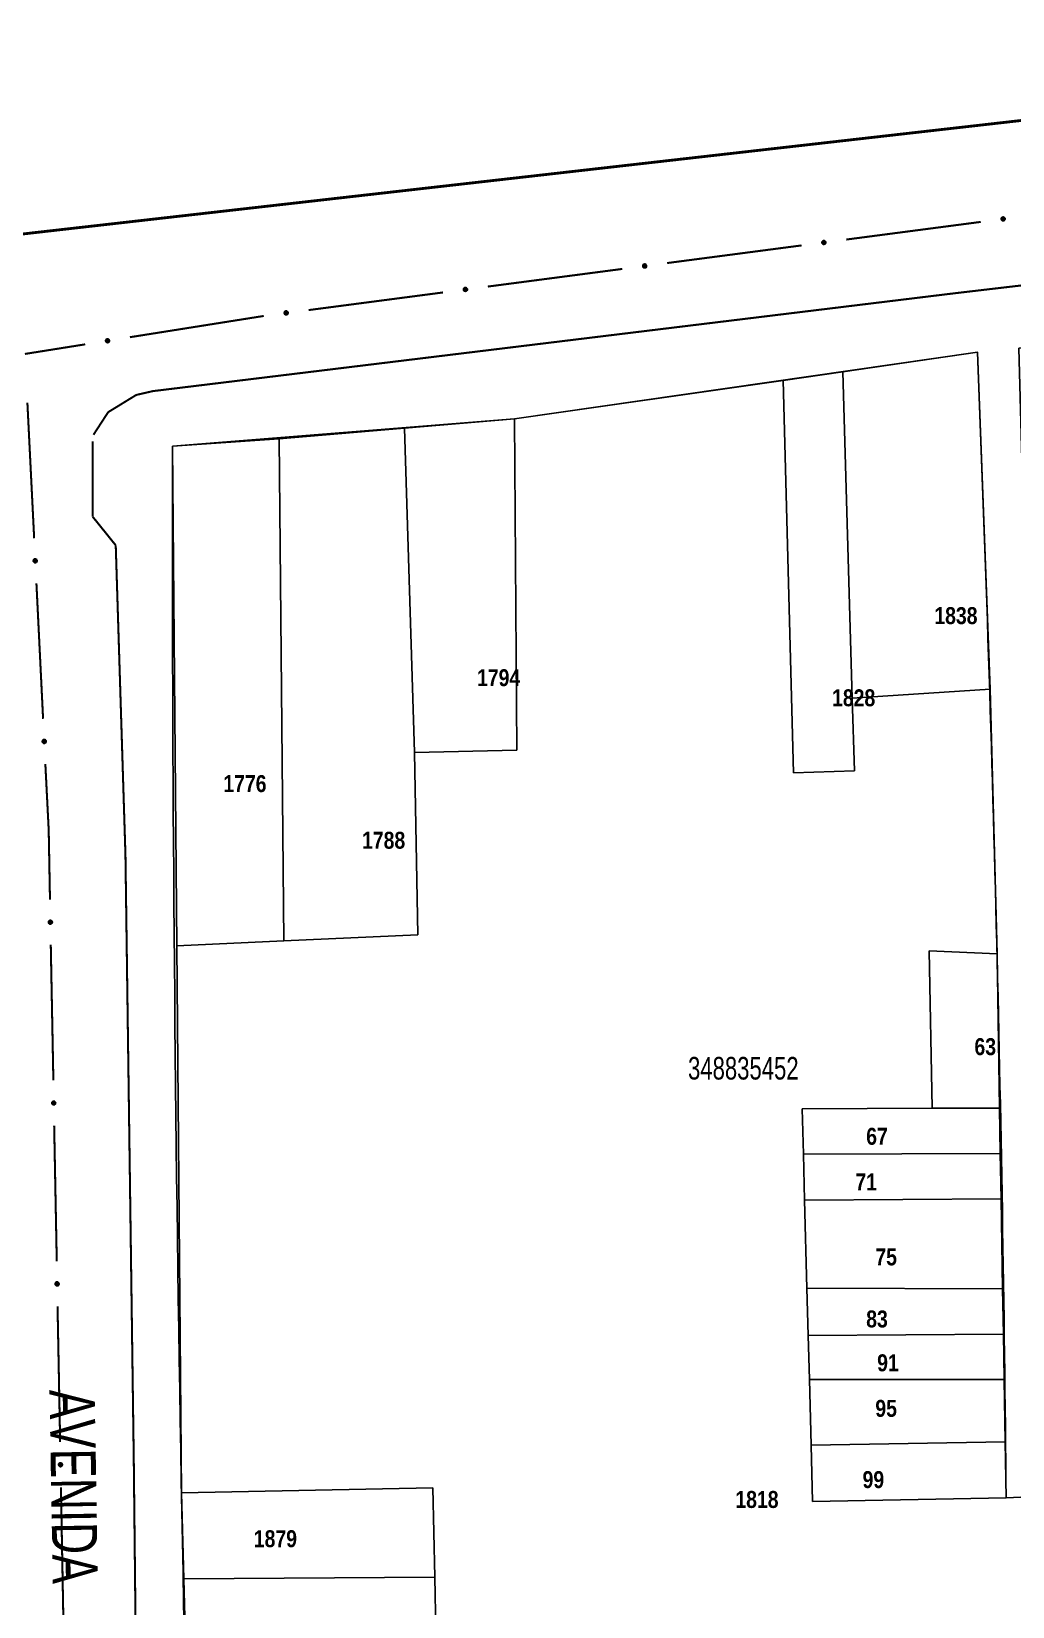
# Model space of a CAD drawing. Extents: x 201676 to 203188, y 4837754 to 4839005.
# Drawn here: x 201966.9 to 202053.8, y 4838859.2 to 4838998.5 of the extents above; entities that cross this region are included whole.
import ezdxf
from ezdxf.enums import TextEntityAlignment as Align

# ---------------------------------------------------------------- set-up
doc = ezdxf.new("R2010")
doc.units = 0
doc.header["$LTSCALE"] = 1.5
doc.header["$MEASUREMENT"] = 0
for name, color, linetype in [('CD-MALHA-LOTES', 40, 'CONTINUOUS'), ('CD_TXT_QUADRA', 7, 'CONTINUOUS'), ('LM-LIM-SETOR-FISCAL', 7, 'CONTINUOUS'), ('RU-QUADRAS', 210, 'CONTINUOUS'), ('SV-EIXO-RUA-PAV', 20, 'CONTINUOUS'), ('SV-RUA-PAVIM-S-GUIA-C-GUIA', 7, 'CONTINUOUS'), ('SV-TXT-RUA-PAV-S-GUIA-C-GUIA', 7, 'CONTINUOUS'), ('Th_NmrPort', 7, 'CONTINUOUS')]:
    doc.layers.add(name, color=color, linetype=linetype)
doc.styles.add('ARIAL', font='ARIAL.TTF')
doc.styles.get("Standard").update_dxf_attribs({"font": 'swisscbo.ttf'})
doc.linetypes.add('Limite', pattern='A,20,-3,[130,ltypeshp.shx,S=6.35,R=0,X=0,Y=0],-3,20', length=46)

msp = doc.modelspace()

# ---------------------------------------------------------------- linework, layer by layer
at = {"layer": 'CD-MALHA-LOTES', "linetype": 'Continuous', "flags": 128}
for points in [[(202038.74, 4838968.44), (202050.64, 4838970.18)], [(202050.64, 4838970.18), (202051.78, 4838940.35)], [(202009.68, 4838964.27), (202033.45, 4838967.67)], [(202033.45, 4838967.67), (202038.74, 4838968.44)], [(202034.36, 4838932.96), (202033.45, 4838967.67)], [(202039.57, 4838939.57), (202038.74, 4838968.44)], [(201988.83, 4838962.52), (201999.95, 4838963.44)], [(201999.95, 4838963.44), (202009.68, 4838964.27)], [(202000.81, 4838934.77), (201999.95, 4838963.44)], [(202009.68, 4838964.27), (202009.89, 4838934.96)], [(201979.39, 4838961.86), (201988.83, 4838962.52)], [(201979.8, 4838917.66), (201979.39, 4838961.86)], [(201989.27, 4838918.09), (201988.83, 4838962.52)], [(202051.78, 4838940.35), (202039.57, 4838939.57)], [(202039.57, 4838939.57), (202039.75, 4838933.14)], [(202051.78, 4838940.35), (202052.38, 4838916.96)], [(202009.89, 4838934.96), (202000.81, 4838934.77)], [(202000.81, 4838934.77), (202001.13, 4838918.63)], [(202039.75, 4838933.14), (202034.36, 4838932.96)], [(202001.13, 4838918.63), (201989.27, 4838918.09)], [(201979.8, 4838917.66), (201989.27, 4838918.09)], [(201980.2, 4838869.27), (201979.8, 4838917.66)], [(202046.63, 4838903.29), (202046.36, 4838917.22)], [(202046.36, 4838917.22), (202052.38, 4838916.96)], [(202052.38, 4838916.96), (202052.61, 4838903.29)], [(202035.14, 4838903.23), (202046.63, 4838903.29)], [(202035.25, 4838899.24), (202035.14, 4838903.23)], [(202052.61, 4838903.29), (202046.63, 4838903.29)], [(202052.61, 4838903.29), (202052.67, 4838899.29)], [(202035.25, 4838899.24), (202052.67, 4838899.29)], [(202035.35, 4838895.15), (202035.25, 4838899.24)], [(202052.67, 4838899.29), (202052.74, 4838895.29)], [(202035.35, 4838895.15), (202052.74, 4838895.29)], [(202035.56, 4838887.36), (202035.35, 4838895.15)], [(202052.74, 4838895.29), (202052.87, 4838887.3)], [(202035.67, 4838883.18), (202035.56, 4838887.36)], [(202035.56, 4838887.36), (202052.87, 4838887.3)], [(202052.87, 4838887.3), (202052.94, 4838883.3)], [(202035.67, 4838883.18), (202052.94, 4838883.3)], [(202035.77, 4838879.28), (202035.67, 4838883.18)], [(202052.94, 4838883.3), (202053, 4838879.3)], [(202035.77, 4838879.28), (202053, 4838879.3)], [(202035.92, 4838873.48), (202035.77, 4838879.28)], [(202053, 4838879.3), (202053.09, 4838873.77)], [(202035.92, 4838873.48), (202053.09, 4838873.77)], [(202036.06, 4838868.51), (202035.92, 4838873.48)], [(202053.09, 4838873.77), (202053.18, 4838868.83)], [(201980.2, 4838869.27), (202002.44, 4838869.72)], [(202002.44, 4838869.72), (202002.61, 4838861.8)], [(201980.4, 4838861.67), (201980.2, 4838869.27)], [(202053.18, 4838868.83), (202036.06, 4838868.51)], [(202053.18, 4838868.83), (202057.04, 4838868.99)], [(201980.4, 4838861.67), (202002.61, 4838861.8)], [(201980.61, 4838853.79), (201980.4, 4838861.67)], [(202002.61, 4838861.8), (202002.7, 4838857.08)]]:
    msp.add_lwpolyline(points, dxfattribs=at)
at = {"layer": 'LM-LIM-SETOR-FISCAL', "linetype": 'Limite', "ltscale": 0.1}
msp.add_lwpolyline([(202318.07, 4838998.42, 0.25, 0.25, 0), (202068.75, 4838992.29, 0.25, 0.25, 0), (201844.6, 4838966.82, 0.25, 0.25, 0), (201676.49, 4838941.35, 0, 0, 0), (201681.03, 4838935.91, 0.25, 0.25, 0), (201689.97, 4838899.54, 0.25, 0.25, 0), (201695.64, 4838875.82, 0.25, 0.25, 0), (201701.83, 4838849.53, 0.25, 0.25, 0), (201705.72, 4838833.17, 0.25, 0.25, 0), (201725.64, 4838746.02, 0.25, 0.25, 0), (201739.56, 4838683.09, 0.25, 0.25, 0), (201748.1, 4838649.87, 0.25, 0.25, 0), (201789.28, 4838468.11, 0.25, 0.25, 0)], format="xyseb", dxfattribs=at)
at = {"layer": 'RU-QUADRAS', "color": 6, "linetype": 'Continuous'}
msp.add_lwpolyline([(201979.39, 4838961.86), (202009.68, 4838964.27), (202050.64, 4838970.18, -0.008032), (202053.18, 4838868.83), (202057.04, 4838868.99), (202054.32, 4838970.53), (202062.21, 4838971.4), (202064.61, 4838877.62), (202066.85, 4838877.76), (202064.31, 4838971.63), (202074.48, 4838972.75, -0.022484), (202076.11, 4838906.68), (202078.46, 4838906.69), (202094.46, 4838886.07), (202095.26, 4838858.02), (202097.1, 4838847.04), (202100.5, 4838794.89), (202028.34, 4838792.79), (202028.35, 4838791.89), (201982.3, 4838789.55, -0.008794)], format="xyb", close=True, dxfattribs=at)
at = {"layer": 'SV-EIXO-RUA-PAV', "const_width": 0.18}
for points in [[(202039.04, 4838980.14), (202050.94, 4838981.7)], [(202023.18, 4838978.06), (202035.08, 4838979.62)], [(202007.31, 4838975.98), (202019.21, 4838977.54)], [(201991.45, 4838973.9), (202003.35, 4838975.46)], [(201975.63, 4838971.5), (201987.48, 4838973.38)], [(201966.34, 4838970.02), (201971.68, 4838970.87)], [(201967.16, 4838953.72), (201966.56, 4838965.7)], [(201967.95, 4838937.74), (201967.36, 4838949.72)], [(201968.44, 4838928.04), (201968.15, 4838933.74)], [(201968.45, 4838927.75), (201968.44, 4838928.04)], [(201968.56, 4838921.75), (201968.45, 4838927.75)], [(201968.86, 4838905.75), (201968.63, 4838917.75)], [(201969.16, 4838889.76), (201968.93, 4838901.75)], [(201969.46, 4838873.76), (201969.23, 4838885.76)], [(201969.75, 4838857.76), (201969.53, 4838869.76)]]:
    msp.add_lwpolyline(points, dxfattribs=at)
at = {"layer": 'SV-EIXO-RUA-PAV'}
for points in [[(202052.77, 4838982.05), (202052.8, 4838982.09), (202052.83, 4838982.12), (202052.86, 4838982.13), (202052.9, 4838982.14), (202052.93, 4838982.14), (202052.97, 4838982.13), (202053.01, 4838982.12), (202053.05, 4838982.09), (202053.07, 4838982.05), (202053.09, 4838982.02), (202053.1, 4838981.99), (202053.1, 4838981.95), (202053.09, 4838981.91), (202053.07, 4838981.88), (202053.04, 4838981.84), (202053.01, 4838981.81), (202052.98, 4838981.8), (202052.94, 4838981.79), (202052.91, 4838981.79), (202052.87, 4838981.79), (202052.83, 4838981.81), (202052.79, 4838981.84), (202052.77, 4838981.87), (202052.75, 4838981.91), (202052.75, 4838981.94), (202052.74, 4838981.98), (202052.75, 4838982.01), (202052.77, 4838982.05)], [(202036.9, 4838979.97), (202036.93, 4838980.01), (202036.97, 4838980.04), (202037, 4838980.05), (202037.03, 4838980.06), (202037.07, 4838980.06), (202037.1, 4838980.05), (202037.14, 4838980.04), (202037.18, 4838980.01), (202037.21, 4838979.97), (202037.22, 4838979.94), (202037.23, 4838979.91), (202037.23, 4838979.87), (202037.23, 4838979.84), (202037.21, 4838979.8), (202037.18, 4838979.76), (202037.15, 4838979.73), (202037.11, 4838979.72), (202037.08, 4838979.71), (202037.04, 4838979.71), (202037.01, 4838979.71), (202036.97, 4838979.73), (202036.93, 4838979.76), (202036.9, 4838979.79), (202036.89, 4838979.83), (202036.88, 4838979.86), (202036.88, 4838979.9), (202036.88, 4838979.93), (202036.9, 4838979.97)], [(202021.04, 4838977.89), (202021.07, 4838977.93), (202021.1, 4838977.96), (202021.14, 4838977.97), (202021.17, 4838977.98), (202021.2, 4838977.98), (202021.24, 4838977.98), (202021.28, 4838977.96), (202021.32, 4838977.93), (202021.34, 4838977.9), (202021.36, 4838977.86), (202021.37, 4838977.83), (202021.37, 4838977.79), (202021.36, 4838977.76), (202021.35, 4838977.72), (202021.32, 4838977.68), (202021.28, 4838977.65), (202021.25, 4838977.64), (202021.21, 4838977.63), (202021.18, 4838977.63), (202021.14, 4838977.64), (202021.1, 4838977.65), (202021.07, 4838977.68), (202021.04, 4838977.71), (202021.02, 4838977.75), (202021.02, 4838977.78), (202021.02, 4838977.82), (202021.02, 4838977.85), (202021.04, 4838977.89)], [(202005.17, 4838975.81), (202005.2, 4838975.85), (202005.24, 4838975.88), (202005.27, 4838975.9), (202005.3, 4838975.9), (202005.34, 4838975.9), (202005.38, 4838975.9), (202005.41, 4838975.88), (202005.45, 4838975.85), (202005.48, 4838975.82), (202005.5, 4838975.78), (202005.5, 4838975.75), (202005.51, 4838975.71), (202005.5, 4838975.68), (202005.48, 4838975.64), (202005.45, 4838975.6), (202005.42, 4838975.57), (202005.38, 4838975.56), (202005.35, 4838975.55), (202005.31, 4838975.55), (202005.28, 4838975.56), (202005.24, 4838975.57), (202005.2, 4838975.6), (202005.17, 4838975.63), (202005.16, 4838975.67), (202005.15, 4838975.7), (202005.15, 4838975.74), (202005.16, 4838975.77), (202005.17, 4838975.81)], [(201989.31, 4838973.73), (201989.34, 4838973.77), (201989.37, 4838973.8), (201989.41, 4838973.82), (201989.44, 4838973.82), (201989.48, 4838973.82), (201989.51, 4838973.82), (201989.55, 4838973.8), (201989.59, 4838973.77), (201989.62, 4838973.74), (201989.63, 4838973.7), (201989.64, 4838973.67), (201989.64, 4838973.63), (201989.63, 4838973.6), (201989.62, 4838973.56), (201989.59, 4838973.52), (201989.55, 4838973.49), (201989.52, 4838973.48), (201989.49, 4838973.47), (201989.45, 4838973.47), (201989.41, 4838973.48), (201989.38, 4838973.49), (201989.34, 4838973.52), (201989.31, 4838973.56), (201989.3, 4838973.59), (201989.29, 4838973.62), (201989.29, 4838973.66), (201989.29, 4838973.7), (201989.31, 4838973.73)], [(201973.5, 4838971.27), (201973.53, 4838971.31), (201973.56, 4838971.34), (201973.59, 4838971.35), (201973.63, 4838971.36), (201973.66, 4838971.36), (201973.7, 4838971.36), (201973.74, 4838971.34), (201973.78, 4838971.32), (201973.8, 4838971.28), (201973.82, 4838971.25), (201973.83, 4838971.21), (201973.83, 4838971.18), (201973.83, 4838971.14), (201973.81, 4838971.1), (201973.78, 4838971.06), (201973.75, 4838971.04), (201973.72, 4838971.02), (201973.68, 4838971.01), (201973.65, 4838971.01), (201973.61, 4838971.02), (201973.57, 4838971.03), (201973.53, 4838971.06), (201973.5, 4838971.09), (201973.49, 4838971.12), (201973.48, 4838971.16), (201973.48, 4838971.19), (201973.48, 4838971.23), (201973.5, 4838971.27)], [(201967.15, 4838951.57), (201967.12, 4838951.6), (201967.09, 4838951.64), (201967.08, 4838951.67), (201967.08, 4838951.71), (201967.08, 4838951.74), (201967.09, 4838951.78), (201967.1, 4838951.82), (201967.14, 4838951.85), (201967.17, 4838951.88), (201967.21, 4838951.89), (201967.24, 4838951.9), (201967.28, 4838951.89), (201967.31, 4838951.88), (201967.35, 4838951.86), (201967.39, 4838951.83), (201967.41, 4838951.8), (201967.42, 4838951.76), (201967.43, 4838951.73), (201967.43, 4838951.69), (201967.42, 4838951.66), (201967.4, 4838951.62), (201967.37, 4838951.58), (201967.33, 4838951.56), (201967.3, 4838951.55), (201967.26, 4838951.54), (201967.23, 4838951.54), (201967.19, 4838951.55), (201967.15, 4838951.57)], [(201967.95, 4838935.59), (201967.92, 4838935.62), (201967.89, 4838935.66), (201967.88, 4838935.69), (201967.88, 4838935.73), (201967.88, 4838935.76), (201967.89, 4838935.8), (201967.9, 4838935.84), (201967.94, 4838935.87), (201967.97, 4838935.9), (201968.01, 4838935.91), (201968.04, 4838935.92), (201968.08, 4838935.91), (201968.11, 4838935.9), (201968.15, 4838935.88), (201968.19, 4838935.85), (201968.21, 4838935.82), (201968.22, 4838935.78), (201968.23, 4838935.75), (201968.23, 4838935.71), (201968.22, 4838935.68), (201968.2, 4838935.64), (201968.16, 4838935.6), (201968.13, 4838935.58), (201968.1, 4838935.57), (201968.06, 4838935.56), (201968.03, 4838935.56), (201967.99, 4838935.57), (201967.95, 4838935.59)], [(201968.49, 4838919.61), (201968.45, 4838919.64), (201968.43, 4838919.68), (201968.42, 4838919.71), (201968.42, 4838919.75), (201968.42, 4838919.78), (201968.43, 4838919.82), (201968.45, 4838919.85), (201968.48, 4838919.89), (201968.52, 4838919.91), (201968.55, 4838919.92), (201968.59, 4838919.93), (201968.62, 4838919.92), (201968.66, 4838919.91), (201968.7, 4838919.89), (201968.73, 4838919.86), (201968.75, 4838919.82), (201968.76, 4838919.79), (201968.77, 4838919.75), (201968.77, 4838919.72), (201968.76, 4838919.68), (201968.73, 4838919.64), (201968.7, 4838919.61), (201968.67, 4838919.59), (201968.63, 4838919.58), (201968.6, 4838919.57), (201968.56, 4838919.57), (201968.52, 4838919.58), (201968.49, 4838919.61)], [(201968.79, 4838903.61), (201968.75, 4838903.64), (201968.73, 4838903.68), (201968.72, 4838903.71), (201968.71, 4838903.75), (201968.72, 4838903.78), (201968.73, 4838903.82), (201968.75, 4838903.85), (201968.78, 4838903.89), (201968.82, 4838903.91), (201968.85, 4838903.93), (201968.89, 4838903.93), (201968.92, 4838903.93), (201968.96, 4838903.92), (201968.99, 4838903.89), (201969.03, 4838903.86), (201969.05, 4838903.82), (201969.06, 4838903.79), (201969.07, 4838903.75), (201969.06, 4838903.72), (201969.05, 4838903.68), (201969.03, 4838903.65), (201969, 4838903.61), (201968.96, 4838903.59), (201968.93, 4838903.58), (201968.89, 4838903.58), (201968.86, 4838903.58), (201968.82, 4838903.59), (201968.79, 4838903.61)], [(201969.09, 4838887.61), (201969.05, 4838887.64), (201969.03, 4838887.68), (201969.02, 4838887.72), (201969.01, 4838887.75), (201969.02, 4838887.79), (201969.03, 4838887.82), (201969.05, 4838887.86), (201969.08, 4838887.89), (201969.12, 4838887.92), (201969.15, 4838887.93), (201969.19, 4838887.93), (201969.22, 4838887.93), (201969.26, 4838887.92), (201969.29, 4838887.9), (201969.33, 4838887.86), (201969.35, 4838887.83), (201969.36, 4838887.79), (201969.37, 4838887.76), (201969.36, 4838887.72), (201969.35, 4838887.69), (201969.33, 4838887.65), (201969.3, 4838887.62), (201969.26, 4838887.59), (201969.23, 4838887.58), (201969.19, 4838887.58), (201969.16, 4838887.58), (201969.12, 4838887.59), (201969.09, 4838887.61)], [(201969.39, 4838871.61), (201969.35, 4838871.65), (201969.33, 4838871.68), (201969.31, 4838871.72), (201969.31, 4838871.75), (201969.31, 4838871.79), (201969.32, 4838871.82), (201969.34, 4838871.86), (201969.38, 4838871.9), (201969.42, 4838871.92), (201969.45, 4838871.93), (201969.49, 4838871.94), (201969.52, 4838871.93), (201969.56, 4838871.92), (201969.59, 4838871.9), (201969.63, 4838871.87), (201969.65, 4838871.83), (201969.66, 4838871.8), (201969.67, 4838871.76), (201969.66, 4838871.72), (201969.65, 4838871.69), (201969.63, 4838871.65), (201969.6, 4838871.62), (201969.56, 4838871.59), (201969.53, 4838871.58), (201969.49, 4838871.58), (201969.46, 4838871.58), (201969.42, 4838871.59), (201969.39, 4838871.61)]]:
    msp.add_lwpolyline(points, close=True, dxfattribs=at)
for points in [[(202052.74, 4838981.98), (202053.07, 4838982.05)], [(202052.75, 4838982.01), (202053.05, 4838982.09)], [(202052.75, 4838981.99), (202053.05, 4838982.07)], [(202052.75, 4838981.96), (202053.08, 4838982.04)], [(202052.75, 4838981.94), (202053.09, 4838982.02)], [(202052.75, 4838981.92), (202053.09, 4838982)], [(202052.75, 4838981.91), (202053.1, 4838981.99)], [(202052.76, 4838982.03), (202053.02, 4838982.1)], [(202052.76, 4838981.89), (202053.09, 4838981.97)], [(202052.77, 4838982.05), (202053.01, 4838982.12)], [(202052.77, 4838981.87), (202053.1, 4838981.95)], [(202052.78, 4838982.07), (202052.98, 4838982.12)], [(202052.78, 4838981.86), (202053.09, 4838981.93)], [(202052.79, 4838981.84), (202053.09, 4838981.91)], [(202052.8, 4838982.09), (202052.97, 4838982.13)], [(202052.82, 4838982.11), (202052.94, 4838982.14)], [(202052.82, 4838981.83), (202053.08, 4838981.89)], [(202052.83, 4838982.12), (202052.93, 4838982.14)], [(202052.83, 4838981.81), (202053.07, 4838981.88)], [(202052.86, 4838981.8), (202053.05, 4838981.85)], [(202052.87, 4838981.79), (202053.04, 4838981.84)], [(202052.89, 4838981.79), (202053.02, 4838981.82)], [(202052.91, 4838981.79), (202053.01, 4838981.81)], [(202036.88, 4838979.93), (202037.18, 4838980.01)], [(202036.88, 4838979.9), (202037.21, 4838979.97)], [(202036.88, 4838979.88), (202037.21, 4838979.96)], [(202036.88, 4838979.86), (202037.22, 4838979.94)], [(202036.89, 4838979.95), (202037.16, 4838980.02)], [(202036.89, 4838979.92), (202037.19, 4838979.99)], [(202036.89, 4838979.84), (202037.23, 4838979.92)], [(202036.89, 4838979.83), (202037.23, 4838979.91)], [(202036.9, 4838979.97), (202037.14, 4838980.04)], [(202036.9, 4838979.81), (202037.23, 4838979.89)], [(202036.9, 4838979.79), (202037.23, 4838979.87)], [(202036.92, 4838979.99), (202037.12, 4838980.05)], [(202036.92, 4838979.78), (202037.23, 4838979.85)], [(202036.93, 4838980.01), (202037.1, 4838980.05)], [(202036.93, 4838979.76), (202037.23, 4838979.84)], [(202036.95, 4838980.03), (202037.08, 4838980.06)], [(202036.95, 4838979.75), (202037.22, 4838979.82)], [(202036.97, 4838980.04), (202037.07, 4838980.06)], [(202036.97, 4838979.73), (202037.21, 4838979.8)], [(202036.99, 4838979.73), (202037.19, 4838979.78)], [(202037.01, 4838979.71), (202037.18, 4838979.76)], [(202037.03, 4838979.71), (202037.16, 4838979.74)], [(202037.04, 4838979.71), (202037.15, 4838979.73)], [(202021.02, 4838977.85), (202021.32, 4838977.93)], [(202021.02, 4838977.84), (202021.33, 4838977.91)], [(202021.02, 4838977.82), (202021.34, 4838977.9)], [(202021.02, 4838977.8), (202021.35, 4838977.88)], [(202021.02, 4838977.78), (202021.36, 4838977.86)], [(202021.02, 4838977.76), (202021.36, 4838977.84)], [(202021.02, 4838977.75), (202021.37, 4838977.83)], [(202021.03, 4838977.87), (202021.29, 4838977.94)], [(202021.04, 4838977.89), (202021.28, 4838977.96)], [(202021.04, 4838977.73), (202021.37, 4838977.81)], [(202021.04, 4838977.71), (202021.37, 4838977.79)], [(202021.05, 4838977.7), (202021.36, 4838977.77)], [(202021.06, 4838977.91), (202021.25, 4838977.97)], [(202021.07, 4838977.93), (202021.24, 4838977.98)], [(202021.07, 4838977.68), (202021.36, 4838977.76)], [(202021.09, 4838977.95), (202021.21, 4838977.98)], [(202021.09, 4838977.67), (202021.35, 4838977.74)], [(202021.1, 4838977.96), (202021.2, 4838977.98)], [(202021.1, 4838977.65), (202021.35, 4838977.72)], [(202021.13, 4838977.65), (202021.32, 4838977.7)], [(202021.14, 4838977.64), (202021.32, 4838977.68)], [(202021.16, 4838977.63), (202021.29, 4838977.66)], [(202021.18, 4838977.63), (202021.28, 4838977.65)], [(202005.15, 4838975.74), (202005.48, 4838975.82)], [(202005.15, 4838975.7), (202005.5, 4838975.78)], [(202005.16, 4838975.77), (202005.45, 4838975.85)], [(202005.16, 4838975.76), (202005.46, 4838975.83)], [(202005.16, 4838975.72), (202005.48, 4838975.8)], [(202005.16, 4838975.69), (202005.5, 4838975.76)], [(202005.16, 4838975.67), (202005.5, 4838975.75)], [(202005.17, 4838975.81), (202005.41, 4838975.88)], [(202005.17, 4838975.79), (202005.43, 4838975.86)], [(202005.17, 4838975.65), (202005.5, 4838975.73)], [(202005.17, 4838975.63), (202005.51, 4838975.71)], [(202005.19, 4838975.83), (202005.39, 4838975.89)], [(202005.19, 4838975.62), (202005.5, 4838975.69)], [(202005.2, 4838975.85), (202005.38, 4838975.9)], [(202005.2, 4838975.6), (202005.5, 4838975.68)], [(202005.22, 4838975.87), (202005.35, 4838975.9)], [(202005.22, 4838975.59), (202005.49, 4838975.66)], [(202005.24, 4838975.88), (202005.34, 4838975.9)], [(202005.24, 4838975.57), (202005.48, 4838975.64)], [(202005.26, 4838975.57), (202005.46, 4838975.62)], [(202005.28, 4838975.56), (202005.45, 4838975.6)], [(202005.3, 4838975.55), (202005.43, 4838975.58)], [(202005.31, 4838975.55), (202005.42, 4838975.57)], [(201989.29, 4838973.7), (201989.59, 4838973.77)], [(201989.29, 4838973.68), (201989.6, 4838973.75)], [(201989.29, 4838973.66), (201989.62, 4838973.74)], [(201989.29, 4838973.64), (201989.62, 4838973.72)], [(201989.29, 4838973.62), (201989.63, 4838973.7)], [(201989.3, 4838973.71), (201989.57, 4838973.79)], [(201989.3, 4838973.61), (201989.63, 4838973.68)], [(201989.3, 4838973.59), (201989.64, 4838973.67)], [(201989.31, 4838973.73), (201989.55, 4838973.8)], [(201989.31, 4838973.57), (201989.64, 4838973.65)], [(201989.31, 4838973.56), (201989.64, 4838973.63)], [(201989.33, 4838973.75), (201989.52, 4838973.81)], [(201989.33, 4838973.54), (201989.63, 4838973.61)], [(201989.34, 4838973.77), (201989.51, 4838973.82)], [(201989.34, 4838973.52), (201989.63, 4838973.6)], [(201989.36, 4838973.79), (201989.48, 4838973.82)], [(201989.36, 4838973.51), (201989.62, 4838973.58)], [(201989.37, 4838973.8), (201989.48, 4838973.82)], [(201989.38, 4838973.49), (201989.62, 4838973.56)], [(201989.4, 4838973.49), (201989.59, 4838973.54)], [(201989.41, 4838973.48), (201989.59, 4838973.52)], [(201989.44, 4838973.47), (201989.56, 4838973.51)], [(201989.45, 4838973.47), (201989.55, 4838973.49)], [(201973.48, 4838971.23), (201973.78, 4838971.32)], [(201973.48, 4838971.21), (201973.79, 4838971.3)], [(201973.48, 4838971.19), (201973.8, 4838971.28)], [(201973.48, 4838971.18), (201973.81, 4838971.27)], [(201973.48, 4838971.16), (201973.82, 4838971.25)], [(201973.49, 4838971.25), (201973.75, 4838971.33)], [(201973.49, 4838971.14), (201973.82, 4838971.23)], [(201973.49, 4838971.12), (201973.83, 4838971.21)], [(201973.5, 4838971.27), (201973.74, 4838971.34)], [(201973.5, 4838971.11), (201973.83, 4838971.2)], [(201973.5, 4838971.09), (201973.83, 4838971.18)], [(201973.51, 4838971.29), (201973.71, 4838971.35)], [(201973.52, 4838971.07), (201973.82, 4838971.16)], [(201973.53, 4838971.31), (201973.7, 4838971.36)], [(201973.53, 4838971.06), (201973.83, 4838971.14)], [(201973.54, 4838971.33), (201973.67, 4838971.36)], [(201973.55, 4838971.05), (201973.81, 4838971.12)], [(201973.56, 4838971.34), (201973.66, 4838971.36)], [(201973.57, 4838971.03), (201973.81, 4838971.1)], [(201973.6, 4838971.03), (201973.79, 4838971.08)], [(201973.61, 4838971.02), (201973.78, 4838971.06)], [(201973.63, 4838971.01), (201973.76, 4838971.05)], [(201973.65, 4838971.01), (201973.75, 4838971.04)], [(201967.1, 4838951.62), (201967.08, 4838951.75)], [(201967.09, 4838951.64), (201967.08, 4838951.74)], [(201967.12, 4838951.6), (201967.09, 4838951.78)], [(201967.15, 4838951.57), (201967.1, 4838951.82)], [(201967.13, 4838951.59), (201967.1, 4838951.79)], [(201967.17, 4838951.56), (201967.12, 4838951.83)], [(201967.19, 4838951.55), (201967.14, 4838951.85)], [(201967.21, 4838951.55), (201967.16, 4838951.86)], [(201967.23, 4838951.54), (201967.17, 4838951.88)], [(201967.24, 4838951.55), (201967.19, 4838951.88)], [(201967.26, 4838951.54), (201967.21, 4838951.89)], [(201967.28, 4838951.55), (201967.23, 4838951.89)], [(201967.3, 4838951.55), (201967.24, 4838951.9)], [(201967.31, 4838951.56), (201967.26, 4838951.89)], [(201967.33, 4838951.56), (201967.28, 4838951.89)], [(201967.35, 4838951.57), (201967.3, 4838951.88)], [(201967.37, 4838951.58), (201967.31, 4838951.88)], [(201967.38, 4838951.6), (201967.33, 4838951.87)], [(201967.4, 4838951.62), (201967.35, 4838951.86)], [(201967.41, 4838951.64), (201967.37, 4838951.84)], [(201967.42, 4838951.66), (201967.39, 4838951.83)], [(201967.42, 4838951.68), (201967.4, 4838951.81)], [(201967.43, 4838951.69), (201967.41, 4838951.8)], [(201967.9, 4838935.64), (201967.88, 4838935.77)], [(201967.89, 4838935.66), (201967.88, 4838935.76)], [(201967.92, 4838935.62), (201967.89, 4838935.8)], [(201967.95, 4838935.59), (201967.9, 4838935.84)], [(201967.93, 4838935.61), (201967.9, 4838935.81)], [(201967.97, 4838935.58), (201967.92, 4838935.85)], [(201967.99, 4838935.57), (201967.94, 4838935.87)], [(201968.01, 4838935.57), (201967.95, 4838935.88)], [(201968.03, 4838935.56), (201967.97, 4838935.9)], [(201968.04, 4838935.57), (201967.99, 4838935.9)], [(201968.06, 4838935.56), (201968.01, 4838935.91)], [(201968.08, 4838935.57), (201968.03, 4838935.91)], [(201968.1, 4838935.57), (201968.04, 4838935.92)], [(201968.11, 4838935.58), (201968.06, 4838935.91)], [(201968.13, 4838935.58), (201968.08, 4838935.91)], [(201968.15, 4838935.59), (201968.1, 4838935.9)], [(201968.16, 4838935.6), (201968.11, 4838935.9)], [(201968.18, 4838935.62), (201968.13, 4838935.89)], [(201968.2, 4838935.64), (201968.15, 4838935.88)], [(201968.2, 4838935.66), (201968.17, 4838935.86)], [(201968.22, 4838935.68), (201968.19, 4838935.85)], [(201968.22, 4838935.7), (201968.2, 4838935.83)], [(201968.23, 4838935.71), (201968.21, 4838935.82)], [(201968.52, 4838919.58), (201968.48, 4838919.89)], [(201968.54, 4838919.58), (201968.5, 4838919.89)], [(201968.56, 4838919.57), (201968.52, 4838919.91)], [(201968.58, 4838919.58), (201968.53, 4838919.91)], [(201968.6, 4838919.57), (201968.55, 4838919.92)], [(201968.61, 4838919.58), (201968.57, 4838919.92)], [(201968.63, 4838919.58), (201968.59, 4838919.93)], [(201968.65, 4838919.58), (201968.61, 4838919.92)], [(201968.67, 4838919.59), (201968.62, 4838919.92)], [(201968.68, 4838919.6), (201968.64, 4838919.91)], [(201968.7, 4838919.61), (201968.66, 4838919.91)], [(201968.72, 4838919.63), (201968.68, 4838919.9)], [(201968.73, 4838919.64), (201968.7, 4838919.89)], [(201968.44, 4838919.66), (201968.42, 4838919.79)], [(201968.43, 4838919.68), (201968.42, 4838919.78)], [(201968.45, 4838919.64), (201968.43, 4838919.82)], [(201968.47, 4838919.62), (201968.44, 4838919.83)], [(201968.49, 4838919.61), (201968.45, 4838919.85)], [(201968.51, 4838919.6), (201968.47, 4838919.87)], [(201968.74, 4838919.67), (201968.71, 4838919.87)], [(201968.76, 4838919.68), (201968.73, 4838919.86)], [(201968.76, 4838919.7), (201968.74, 4838919.83)], [(201968.77, 4838919.72), (201968.75, 4838919.82)], [(201968.74, 4838903.66), (201968.72, 4838903.79)], [(201968.73, 4838903.68), (201968.72, 4838903.78)], [(201968.75, 4838903.64), (201968.73, 4838903.82)], [(201968.77, 4838903.63), (201968.74, 4838903.83)], [(201968.79, 4838903.61), (201968.75, 4838903.85)], [(201968.81, 4838903.6), (201968.76, 4838903.87)], [(201968.82, 4838903.59), (201968.78, 4838903.89)], [(201968.84, 4838903.59), (201968.8, 4838903.9)], [(201968.86, 4838903.58), (201968.82, 4838903.91)], [(201968.88, 4838903.58), (201968.83, 4838903.91)], [(201968.89, 4838903.58), (201968.85, 4838903.93)], [(201968.91, 4838903.58), (201968.87, 4838903.93)], [(201968.93, 4838903.58), (201968.89, 4838903.93)], [(201968.95, 4838903.59), (201968.91, 4838903.93)], [(201968.96, 4838903.59), (201968.92, 4838903.93)], [(201968.98, 4838903.6), (201968.94, 4838903.92)], [(201969, 4838903.61), (201968.96, 4838903.92)], [(201969.01, 4838903.63), (201968.98, 4838903.9)], [(201969.03, 4838903.65), (201968.99, 4838903.89)], [(201969.04, 4838903.67), (201969.01, 4838903.87)], [(201969.05, 4838903.68), (201969.03, 4838903.86)], [(201969.06, 4838903.71), (201969.04, 4838903.84)], [(201969.06, 4838903.72), (201969.05, 4838903.82)], [(201969.07, 4838887.63), (201969.04, 4838887.83)], [(201969.09, 4838887.61), (201969.05, 4838887.86)], [(201969.11, 4838887.6), (201969.06, 4838887.87)], [(201969.12, 4838887.59), (201969.08, 4838887.89)], [(201969.14, 4838887.59), (201969.1, 4838887.9)], [(201969.16, 4838887.58), (201969.12, 4838887.92)], [(201969.17, 4838887.58), (201969.13, 4838887.92)], [(201969.19, 4838887.58), (201969.15, 4838887.93)], [(201969.21, 4838887.58), (201969.17, 4838887.93)], [(201969.23, 4838887.58), (201969.19, 4838887.93)], [(201969.25, 4838887.59), (201969.2, 4838887.93)], [(201969.26, 4838887.59), (201969.22, 4838887.93)], [(201969.28, 4838887.61), (201969.24, 4838887.92)], [(201969.3, 4838887.62), (201969.26, 4838887.92)], [(201969.31, 4838887.64), (201969.28, 4838887.9)], [(201969.33, 4838887.65), (201969.29, 4838887.9)], [(201969.34, 4838887.67), (201969.31, 4838887.87)], [(201969.35, 4838887.69), (201969.33, 4838887.86)], [(201969.36, 4838887.71), (201969.34, 4838887.84)], [(201969.36, 4838887.72), (201969.35, 4838887.83)], [(201969.03, 4838887.68), (201969.02, 4838887.79)], [(201969.04, 4838887.67), (201969.02, 4838887.79)], [(201969.05, 4838887.64), (201969.03, 4838887.82)], [(201969.33, 4838871.68), (201969.31, 4838871.79)], [(201969.35, 4838871.65), (201969.32, 4838871.82)], [(201969.34, 4838871.67), (201969.32, 4838871.8)], [(201969.39, 4838871.61), (201969.34, 4838871.86)], [(201969.37, 4838871.63), (201969.34, 4838871.83)], [(201969.41, 4838871.6), (201969.36, 4838871.87)], [(201969.42, 4838871.59), (201969.38, 4838871.9)], [(201969.44, 4838871.59), (201969.4, 4838871.9)], [(201969.46, 4838871.58), (201969.42, 4838871.92)], [(201969.47, 4838871.59), (201969.43, 4838871.92)], [(201969.49, 4838871.58), (201969.45, 4838871.93)], [(201969.51, 4838871.59), (201969.47, 4838871.93)], [(201969.53, 4838871.58), (201969.49, 4838871.94)], [(201969.55, 4838871.59), (201969.5, 4838871.93)], [(201969.56, 4838871.59), (201969.52, 4838871.93)], [(201969.58, 4838871.61), (201969.54, 4838871.92)], [(201969.6, 4838871.62), (201969.56, 4838871.92)], [(201969.61, 4838871.64), (201969.58, 4838871.91)], [(201969.63, 4838871.65), (201969.59, 4838871.9)], [(201969.64, 4838871.68), (201969.61, 4838871.88)], [(201969.65, 4838871.69), (201969.63, 4838871.87)], [(201969.66, 4838871.71), (201969.64, 4838871.84)], [(201969.66, 4838871.72), (201969.65, 4838871.83)]]:
    msp.add_lwpolyline(points, dxfattribs=at)
at = {"layer": 'SV-RUA-PAVIM-S-GUIA-C-GUIA', "const_width": 0.18}
for points in [[(202074.95, 4838978.47), (202048.73, 4838975.4)], [(202048.73, 4838975.4), (201977.66, 4838966.73)], [(201977.66, 4838966.73), (201976.19, 4838966.39), (201973.71, 4838964.87), (201972.41, 4838962.87)], [(201972.33, 4838962.29), (201972.34, 4838955.62)], [(201972.34, 4838955.62), (201974.38, 4838953.09)], [(201974.38, 4838953.09), (201975.24, 4838925.67)], [(201975.24, 4838925.67), (201975.98, 4838871.87)], [(201975.98, 4838871.87), (201976.87, 4838788.84)]]:
    msp.add_lwpolyline(points, dxfattribs=at)

# ---------------------------------------------------------------- texts
at = {"layer": 'CD_TXT_QUADRA', "style": 'ARIAL', "width": 0.7}
msp.add_text('348835452', height=2, dxfattribs=at).set_placement((202025.03, 4838905.83))
at = {"layer": 'SV-TXT-RUA-PAV-S-GUIA-C-GUIA', "style": 'ARIAL', "width": 0.7}
msp.add_text('AVENIDA', height=4, rotation=271, dxfattribs=at).set_placement((201968.51, 4838878.37))
at = {"layer": 'Th_NmrPort', "color": 1}
for s, p in [('1838', (202046.83, 4838946.87)), ('1794', (202006.36, 4838941.38)), ('1828', (202037.78, 4838939.6)), ('1776', (201983.9, 4838932.01)), ('1788', (201996.18, 4838927)), ('63', (202050.38, 4838908.74)), ('67', (202040.8, 4838900.81)), ('71', (202039.84, 4838896.77)), ('75', (202041.61, 4838890.14)), ('83', (202040.8, 4838884.65)), ('91', (202041.77, 4838880.77)), ('95', (202041.61, 4838876.74)), ('99', (202040.48, 4838870.44)), ('1818', (202029.22, 4838868.68)), ('1879', (201986.6, 4838865.21))]:
    msp.add_text(s, height=1.5, dxfattribs=at).set_placement(p, align=Align.MIDDLE_LEFT)

doc.saveas('drawing.dxf')
